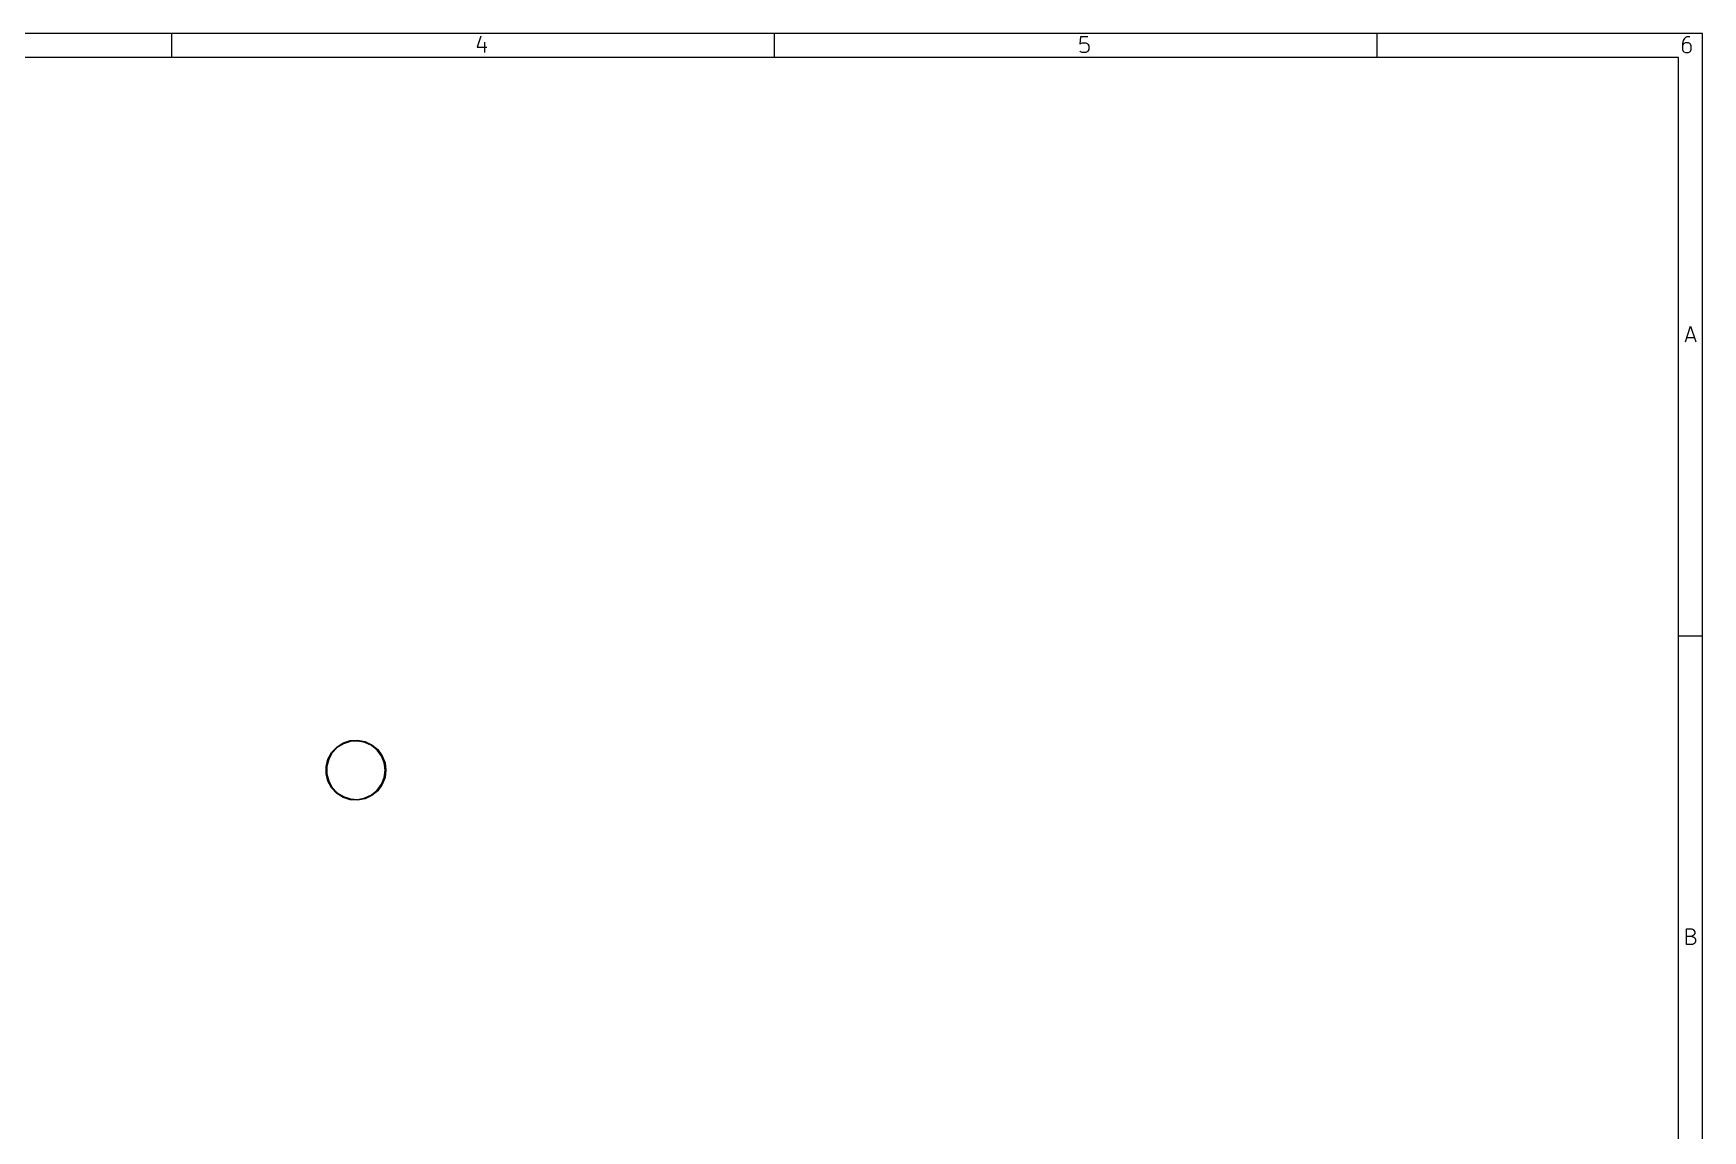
# Model space of a CAD drawing. Extents: x -80 to 197, y -68 to 122.
# Drawn here: x 58.3 to 196.8, y 31.1 to 122.1 of the extents above; entities that cross this region are included whole.
import ezdxf

# ---------------------------------------------------------------- set-up
doc = ezdxf.new("R2010")
doc.units = 0
doc.header["$MEASUREMENT"] = 0
doc.layers.add('BLACK', color=7, linetype='CONTINUOUS')

msp = doc.modelspace()

# ---------------------------------------------------------------- linework, layer by layer
at = {"layer": 'BLACK', "linetype": 'CONTINUOUS'}
for p, q in [((196.832, 122.08), (-80.17, 122.08)), ((69.83, 120.08), (69.83, 122.08)), ((119.83, 120.08), (119.83, 122.08)), ((169.83, 120.08), (169.83, 122.08)), ((196.832, -67.9272), (196.832, 122.08)), ((95.4621, 121.854), (95.1526, 120.925)), ((95.1526, 120.925), (95.9574, 120.925)), ((95.7717, 121.359), (95.7717, 120.492)), ((145.215, 121.792), (145.153, 121.173)), ((145.153, 121.173), (145.215, 121.235)), ((145.215, 120.554), (145.153, 120.616)), ((145.834, 121.792), (145.215, 121.792)), ((145.215, 121.235), (145.338, 121.297)), ((145.338, 120.492), (145.215, 120.554)), ((145.338, 121.297), (145.648, 121.297)), ((145.648, 121.297), (145.772, 121.235)), ((145.772, 120.554), (145.648, 120.492)), ((145.772, 121.235), (145.834, 121.173)), ((145.834, 120.616), (145.772, 120.554)), ((145.834, 121.173), (145.895, 121.049)), ((145.895, 120.74), (145.834, 120.616)), ((145.895, 121.049), (145.895, 120.74)), ((195.215, 121.482), (195.153, 121.235)), ((195.153, 121.235), (195.153, 120.74)), ((195.215, 121.173), (195.153, 121.049)), ((195.153, 120.74), (195.215, 120.616)), ((195.338, 121.668), (195.215, 121.482)), ((195.276, 121.235), (195.215, 121.173)), ((195.215, 120.616), (195.276, 120.554)), ((195.4, 121.297), (195.276, 121.235)), ((195.276, 120.554), (195.4, 120.492)), ((195.4, 121.73), (195.338, 121.668)), ((195.524, 121.792), (195.4, 121.73)), ((195.648, 121.297), (195.4, 121.297)), ((195.772, 121.792), (195.524, 121.792)), ((195.772, 121.235), (195.648, 121.297)), ((195.648, 120.492), (195.772, 120.554)), ((195.834, 121.173), (195.772, 121.235)), ((195.772, 120.554), (195.834, 120.616)), ((195.895, 121.049), (195.834, 121.173)), ((195.834, 120.616), (195.895, 120.74)), ((195.895, 120.74), (195.895, 121.049)), ((194.832, 120.08), (-78.17, 120.08)), ((145.648, 120.492), (145.338, 120.492)), ((194.832, -65.9272), (194.832, 120.08)), ((195.4, 120.492), (195.648, 120.492)), ((195.399, 96.4919), (195.832, 97.7919)), ((195.832, 97.7919), (196.266, 96.4919)), ((195.523, 96.8633), (196.142, 96.8633)), ((196.832, 72.08), (194.832, 72.08)), ((82.7702, 61.8785), (83.0715, 62.4265)), ((83.1281, 62.3854), (82.8353, 61.8527)), ((83.0715, 62.4265), (83.4996, 62.8824)), ((83.5442, 62.8285), (83.1281, 62.3854)), ((83.4996, 62.8824), (84.0277, 63.2175)), ((84.0575, 63.1542), (83.5442, 62.8285)), ((84.0277, 63.2175), (84.6225, 63.4108)), ((84.6356, 63.342), (84.0575, 63.1542)), ((84.6225, 63.4108), (85.2467, 63.4501)), ((85.2423, 63.3802), (84.6356, 63.342)), ((85.8394, 63.2663), (85.2423, 63.3802)), ((85.2467, 63.4501), (85.861, 63.3329)), ((86.3894, 63.0075), (85.8394, 63.2663)), ((85.861, 63.3329), (86.4269, 63.0666)), ((86.8577, 62.62), (86.3894, 63.0075)), ((86.4269, 63.0666), (86.9088, 62.6679)), ((87.215, 62.1283), (86.8577, 62.62)), ((86.9088, 62.6679), (87.2764, 62.162)), ((82.6147, 61.2727), (82.7702, 61.8785)), ((82.6147, 60.6473), (82.6147, 61.2727)), ((82.8353, 61.8527), (82.6841, 61.2639)), ((82.6841, 61.2639), (82.6841, 60.6561)), ((87.4388, 61.5631), (87.215, 62.1283)), ((87.2764, 62.162), (87.5066, 61.5805)), ((87.515, 60.96), (87.4388, 61.5631)), ((87.4388, 60.3569), (87.515, 60.96)), ((87.5066, 61.5805), (87.585, 60.96)), ((87.585, 60.96), (87.5066, 60.3395)), ((82.7702, 60.0415), (82.6147, 60.6473)), ((82.6841, 60.6561), (82.8353, 60.0673)), ((83.0715, 59.4935), (82.7702, 60.0415)), ((82.8353, 60.0673), (83.1281, 59.5346)), ((86.8577, 59.3), (87.215, 59.7917)), ((87.2764, 59.758), (86.9088, 59.2521)), ((87.215, 59.7917), (87.4388, 60.3569)), ((87.5066, 60.3395), (87.2764, 59.758)), ((83.4996, 59.0376), (83.0715, 59.4935)), ((83.1281, 59.5346), (83.5442, 59.0915)), ((84.0277, 58.7025), (83.4996, 59.0376)), ((83.5442, 59.0915), (84.0575, 58.7658)), ((84.6225, 58.5092), (84.0277, 58.7025)), ((84.0575, 58.7658), (84.6356, 58.578)), ((85.2467, 58.4699), (84.6225, 58.5092)), ((84.6356, 58.578), (85.2423, 58.5398)), ((85.2423, 58.5398), (85.8394, 58.6537)), ((85.861, 58.5871), (85.2467, 58.4699)), ((85.8394, 58.6537), (86.3894, 58.9125)), ((86.4269, 58.8534), (85.861, 58.5871)), ((86.3894, 58.9125), (86.8577, 59.3)), ((86.9088, 59.2521), (86.4269, 58.8534)), ((195.492, 46.4919), (195.492, 47.7919)), ((195.492, 47.7919), (195.925, 47.7919)), ((195.925, 47.1729), (195.492, 47.1729)), ((195.925, 47.7919), (196.049, 47.73)), ((196.049, 47.2348), (195.925, 47.1729)), ((195.925, 47.1729), (196.111, 47.111)), ((196.049, 47.73), (196.111, 47.6681)), ((196.111, 47.2967), (196.049, 47.2348)), ((196.111, 47.6681), (196.173, 47.5443)), ((196.173, 47.4205), (196.111, 47.2967)), ((196.111, 47.111), (196.173, 47.049)), ((196.173, 47.5443), (196.173, 47.4205)), ((195.987, 46.4919), (195.492, 46.4919)), ((196.111, 46.5538), (195.987, 46.4919)), ((196.173, 46.6157), (196.111, 46.5538)), ((196.173, 47.049), (196.235, 46.9252)), ((196.235, 46.7395), (196.173, 46.6157)), ((196.235, 46.9252), (196.235, 46.7395))]:
    msp.add_line(p, q, dxfattribs=at)

doc.saveas('drawing.dxf')
